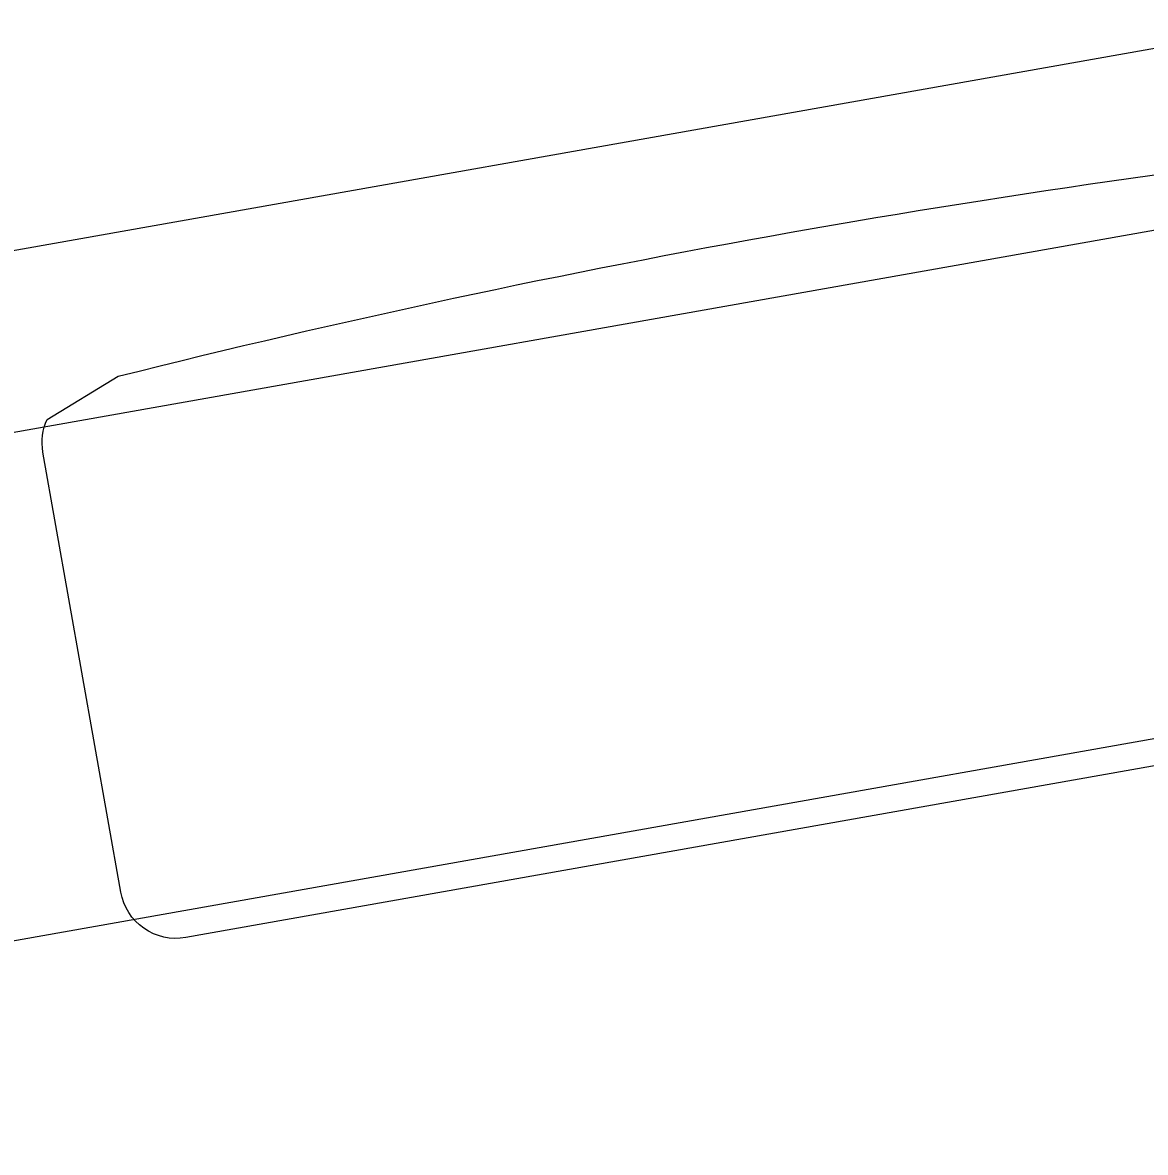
# Model space of a CAD drawing. Header units: millimetres. Extents: x -8417289 to 9420486, y 0 to 166066.
# Drawn here: x -196546.98 to -196540.86, y 105916.66 to 105922.82 of the extents above; entities that cross this region are included whole.
import ezdxf
from ezdxf import colors
from ezdxf.entities.mleader import LeaderData, LeaderLine
from ezdxf.math import Vec2, Vec3

# ---------------------------------------------------------------- set-up
doc = ezdxf.new("R2010")
doc.units = ezdxf.units.MM
doc.header["$MEASUREMENT"] = 0
doc.layers.get('0').update_dxf_attribs({"color": 250, "lineweight": 9})
for name, color, linetype, lineweight in [('_АР ТЕКСТ', 250, 'Continuous', 25), ('АР_Размеры', 175, 'Continuous', 9), ('АР_Сущ Несущая стена', 216, 'Continuous', 30)]:
    doc.layers.add(name, color=color, linetype=linetype, lineweight=lineweight)
doc.styles.add('ISOCPEUR', font='isocpeur.TTF')

# ---------------------------------------------------------------- blocks, each defined once
blk = doc.blocks.new('_DotSmall')
at = {"color": 0, "linetype": 'ByBlock', "const_width": 0.5}
blk.add_lwpolyline([(-0.0625, 0, 1), (0.0625, 0, 1)], format="xyb", close=True, dxfattribs=at)

msp = doc.modelspace()

# ---------------------------------------------------------------- linework, layer by layer
at = {"layer": 'АР_Размеры', "color": 5}
msp.add_lwpolyline([(-196581.5816, 105914.4615), (-196531.3008, 105923.3731), (-196531.471, 105924.3335), (-196581.7518, 105915.4219)], close=True, dxfattribs=at)
msp.add_lwpolyline([(-196581.5816, 105914.4615), (-196531.3008, 105923.3731), (-196531.471, 105924.3335), (-196581.7518, 105915.4219)], close=True, dxfattribs=at)
msp.add_lwpolyline([(-196581.5816, 105914.4615), (-196531.3008, 105923.3731), (-196531.471, 105924.3335), (-196581.7518, 105915.4219)], close=True, dxfattribs=at)
msp.add_lwpolyline([(-196581.5816, 105914.4615), (-196531.3008, 105923.3731), (-196531.471, 105924.3335), (-196581.7518, 105915.4219)], close=True, dxfattribs=at)
msp.add_lwpolyline([(-196581.5816, 105914.4615), (-196531.3008, 105923.3731), (-196531.471, 105924.3335), (-196581.7518, 105915.4219)], close=True, dxfattribs=at)
msp.add_lwpolyline([(-196581.5816, 105914.4615), (-196531.3008, 105923.3731), (-196531.471, 105924.3335), (-196581.7518, 105915.4219)], close=True, dxfattribs=at)
msp.add_lwpolyline([(-196581.5816, 105914.4615), (-196531.3008, 105923.3731), (-196531.471, 105924.3335), (-196581.7518, 105915.4219)], close=True, dxfattribs=at)
msp.add_lwpolyline([(-196581.5816, 105914.4615), (-196531.3008, 105923.3731), (-196531.471, 105924.3335), (-196581.7518, 105915.4219)], close=True, dxfattribs=at)
msp.add_lwpolyline([(-196581.5816, 105914.4615), (-196531.3008, 105923.3731), (-196531.471, 105924.3335), (-196581.7518, 105915.4219)], close=True, dxfattribs=at)
msp.add_lwpolyline([(-196581.5816, 105914.4615), (-196531.3008, 105923.3731), (-196531.471, 105924.3335), (-196581.7518, 105915.4219)], close=True, dxfattribs=at)
msp.add_lwpolyline([(-196581.5816, 105914.4615), (-196531.3008, 105923.3731), (-196531.471, 105924.3335), (-196581.7518, 105915.4219)], close=True, dxfattribs=at)
msp.add_lwpolyline([(-196581.5816, 105914.4615), (-196531.3008, 105923.3731), (-196531.471, 105924.3335), (-196581.7518, 105915.4219)], close=True, dxfattribs=at)
msp.add_lwpolyline([(-196581.5816, 105914.4615), (-196531.3008, 105923.3731), (-196531.471, 105924.3335), (-196581.7518, 105915.4219)], close=True, dxfattribs=at)
msp.add_lwpolyline([(-196581.5816, 105914.4615), (-196531.3008, 105923.3731), (-196531.471, 105924.3335), (-196581.7518, 105915.4219)], close=True, dxfattribs=at)
msp.add_lwpolyline([(-196581.5816, 105914.4615), (-196531.3008, 105923.3731), (-196531.471, 105924.3335), (-196581.7518, 105915.4219)], close=True, dxfattribs=at)
msp.add_lwpolyline([(-196581.5816, 105914.4615), (-196531.3008, 105923.3731), (-196531.471, 105924.3335), (-196581.7518, 105915.4219)], close=True, dxfattribs=at)
msp.add_lwpolyline([(-196581.5816, 105914.4615), (-196531.3008, 105923.3731), (-196531.471, 105924.3335), (-196581.7518, 105915.4219)], close=True, dxfattribs=at)
msp.add_lwpolyline([(-196581.5816, 105914.4615), (-196531.3008, 105923.3731), (-196531.471, 105924.3335), (-196581.7518, 105915.4219)], close=True, dxfattribs=at)
msp.add_lwpolyline([(-196581.5816, 105914.4615), (-196531.3008, 105923.3731), (-196531.471, 105924.3335), (-196581.7518, 105915.4219)], close=True, dxfattribs=at)
msp.add_lwpolyline([(-196581.5816, 105914.4615), (-196531.3008, 105923.3731), (-196531.471, 105924.3335), (-196581.7518, 105915.4219)], close=True, dxfattribs=at)
msp.add_lwpolyline([(-196581.5816, 105914.4615), (-196531.3008, 105923.3731), (-196531.471, 105924.3335), (-196581.7518, 105915.4219)], close=True, dxfattribs=at)
msp.add_lwpolyline([(-196581.5816, 105914.4615), (-196531.3008, 105923.3731), (-196531.471, 105924.3335), (-196581.7518, 105915.4219)], close=True, dxfattribs=at)
msp.add_lwpolyline([(-196581.5816, 105914.4615), (-196531.3008, 105923.3731), (-196531.471, 105924.3335), (-196581.7518, 105915.4219)], close=True, dxfattribs=at)
msp.add_lwpolyline([(-196581.5816, 105914.4615), (-196531.3008, 105923.3731), (-196531.471, 105924.3335), (-196581.7518, 105915.4219)], close=True, dxfattribs=at)
msp.add_lwpolyline([(-196581.5816, 105914.4615), (-196531.3008, 105923.3731), (-196531.471, 105924.3335), (-196581.7518, 105915.4219)], close=True, dxfattribs=at)
msp.add_lwpolyline([(-196581.5816, 105914.4615), (-196531.3008, 105923.3731), (-196531.471, 105924.3335), (-196581.7518, 105915.4219)], close=True, dxfattribs=at)
msp.add_lwpolyline([(-196581.5816, 105914.4615), (-196531.3008, 105923.3731), (-196531.471, 105924.3335), (-196581.7518, 105915.4219)], close=True, dxfattribs=at)
msp.add_lwpolyline([(-196581.5816, 105914.4615), (-196531.3008, 105923.3731), (-196531.471, 105924.3335), (-196581.7518, 105915.4219)], close=True, dxfattribs=at)
msp.add_lwpolyline([(-196581.5816, 105914.4615), (-196531.3008, 105923.3731), (-196531.471, 105924.3335), (-196581.7518, 105915.4219)], close=True, dxfattribs=at)
msp.add_lwpolyline([(-196581.5816, 105914.4615), (-196531.3008, 105923.3731), (-196531.471, 105924.3335), (-196581.7518, 105915.4219)], close=True, dxfattribs=at)
msp.add_lwpolyline([(-196581.5816, 105914.4615), (-196531.3008, 105923.3731), (-196531.471, 105924.3335), (-196581.7518, 105915.4219)], close=True, dxfattribs=at)
msp.add_lwpolyline([(-196581.5816, 105914.4615), (-196531.3008, 105923.3731), (-196531.471, 105924.3335), (-196581.7518, 105915.4219)], close=True, dxfattribs=at)
msp.add_lwpolyline([(-196581.5816, 105914.4615), (-196531.3008, 105923.3731), (-196531.471, 105924.3335), (-196581.7518, 105915.4219)], close=True, dxfattribs=at)
msp.add_lwpolyline([(-196581.5816, 105914.4615), (-196531.3008, 105923.3731), (-196531.471, 105924.3335), (-196581.7518, 105915.4219)], close=True, dxfattribs=at)
msp.add_lwpolyline([(-196581.5816, 105914.4615), (-196531.3008, 105923.3731), (-196531.471, 105924.3335), (-196581.7518, 105915.4219)], close=True, dxfattribs=at)
msp.add_lwpolyline([(-196581.5816, 105914.4615), (-196531.3008, 105923.3731), (-196531.471, 105924.3335), (-196581.7518, 105915.4219)], close=True, dxfattribs=at)
msp.add_lwpolyline([(-196581.5816, 105914.4615), (-196531.3008, 105923.3731), (-196531.471, 105924.3335), (-196581.7518, 105915.4219)], close=True, dxfattribs=at)
msp.add_lwpolyline([(-196581.5816, 105914.4615), (-196531.3008, 105923.3731), (-196531.471, 105924.3335), (-196581.7518, 105915.4219)], close=True, dxfattribs=at)
msp.add_lwpolyline([(-196581.5816, 105914.4615), (-196531.3008, 105923.3731), (-196531.471, 105924.3335), (-196581.7518, 105915.4219)], close=True, dxfattribs=at)
msp.add_lwpolyline([(-196581.5816, 105914.4615), (-196531.3008, 105923.3731), (-196531.471, 105924.3335), (-196581.7518, 105915.4219)], close=True, dxfattribs=at)
msp.add_lwpolyline([(-196581.5816, 105914.4615), (-196531.3008, 105923.3731), (-196531.471, 105924.3335), (-196581.7518, 105915.4219)], close=True, dxfattribs=at)
msp.add_lwpolyline([(-196581.5816, 105914.4615), (-196531.3008, 105923.3731), (-196531.471, 105924.3335), (-196581.7518, 105915.4219)], close=True, dxfattribs=at)
msp.add_lwpolyline([(-196581.5816, 105914.4615), (-196531.3008, 105923.3731), (-196531.471, 105924.3335), (-196581.7518, 105915.4219)], close=True, dxfattribs=at)
at = {"layer": 'АР_Размеры', "color": 5, "lineweight": 0, "ltscale": 100, "transparency": 33554687}
for points in [[(-196530.1651, 105917.4027), (-196534.2468, 105916.6793, -0.198883), (-196534.6568, 105916.7698), (-196536.0701, 105917.7576, -0.668339), (-196535.9972, 105918.0876), (-196535.7571, 105918.1301, 0.4144), (-196535.609, 105918.3421), (-196535.8217, 105919.5426, 0.710202), (-196536.6172, 105919.6713, -0.228696), (-196536.918, 105919.4542), (-196546.0915, 105917.8283, -0.414362), (-196546.4449, 105918.0753), (-196546.8704, 105920.4763, -0.151171), (-196546.8481, 105920.6549), (-196546.4595, 105920.8898, -0.035408), (-196539.0714, 105922.1993), (-196538.4635, 105921.5641, 0.527868), (-196537.9679, 105921.6519), (-196537.6154, 105922.4573, -0.527868), (-196537.1199, 105922.5451), (-196536.3919, 105921.9312, 0.527868), (-196535.8963, 105922.0191), (-196535.5438, 105922.8245, -0.527868)], [(-196530.1651, 105917.4027), (-196534.2468, 105916.6793, -0.198883), (-196534.6568, 105916.7698), (-196536.0701, 105917.7576, -0.668339), (-196535.9972, 105918.0876), (-196535.7571, 105918.1301, 0.4144), (-196535.609, 105918.3421), (-196535.8217, 105919.5426, 0.710202), (-196536.6172, 105919.6713, -0.228696), (-196536.918, 105919.4542), (-196546.0915, 105917.8283, -0.414362), (-196546.4449, 105918.0753), (-196546.8704, 105920.4763, -0.151171), (-196546.8481, 105920.6549), (-196546.4595, 105920.8898, -0.035408), (-196539.0714, 105922.1993), (-196538.4635, 105921.5641, 0.527868), (-196537.9679, 105921.6519), (-196537.6154, 105922.4573, -0.527868), (-196537.1199, 105922.5451), (-196536.3919, 105921.9312, 0.527868), (-196535.8963, 105922.0191), (-196535.5438, 105922.8245, -0.527868)], [(-196530.1651, 105917.4027), (-196534.2468, 105916.6793, -0.198883), (-196534.6568, 105916.7698), (-196536.0701, 105917.7576, -0.668339), (-196535.9972, 105918.0876), (-196535.7571, 105918.1301, 0.4144), (-196535.609, 105918.3421), (-196535.8217, 105919.5426, 0.710202), (-196536.6172, 105919.6713, -0.228696), (-196536.918, 105919.4542), (-196546.0915, 105917.8283, -0.414362), (-196546.4449, 105918.0753), (-196546.8704, 105920.4763, -0.151171), (-196546.8481, 105920.6549), (-196546.4595, 105920.8898, -0.035408), (-196539.0714, 105922.1993), (-196538.4635, 105921.5641, 0.527868), (-196537.9679, 105921.6519), (-196537.6154, 105922.4573, -0.527868), (-196537.1199, 105922.5451), (-196536.3919, 105921.9312, 0.527868), (-196535.8963, 105922.0191), (-196535.5438, 105922.8245, -0.527868)], [(-196530.1651, 105917.4027), (-196534.2468, 105916.6793, -0.198883), (-196534.6568, 105916.7698), (-196536.0701, 105917.7576, -0.668339), (-196535.9972, 105918.0876), (-196535.7571, 105918.1301, 0.4144), (-196535.609, 105918.3421), (-196535.8217, 105919.5426, 0.710202), (-196536.6172, 105919.6713, -0.228696), (-196536.918, 105919.4542), (-196546.0915, 105917.8283, -0.414362), (-196546.4449, 105918.0753), (-196546.8704, 105920.4763, -0.151171), (-196546.8481, 105920.6549), (-196546.4595, 105920.8898, -0.035408), (-196539.0714, 105922.1993), (-196538.4635, 105921.5641, 0.527868), (-196537.9679, 105921.6519), (-196537.6154, 105922.4573, -0.527868), (-196537.1199, 105922.5451), (-196536.3919, 105921.9312, 0.527868), (-196535.8963, 105922.0191), (-196535.5438, 105922.8245, -0.527868)], [(-196530.1651, 105917.4027), (-196534.2468, 105916.6793, -0.198883), (-196534.6568, 105916.7698), (-196536.0701, 105917.7576, -0.668339), (-196535.9972, 105918.0876), (-196535.7571, 105918.1301, 0.4144), (-196535.609, 105918.3421), (-196535.8217, 105919.5426, 0.710202), (-196536.6172, 105919.6713, -0.228696), (-196536.918, 105919.4542), (-196546.0915, 105917.8283, -0.414362), (-196546.4449, 105918.0753), (-196546.8704, 105920.4763, -0.151171), (-196546.8481, 105920.6549), (-196546.4595, 105920.8898, -0.035408), (-196539.0714, 105922.1993), (-196538.4635, 105921.5641, 0.527868), (-196537.9679, 105921.6519), (-196537.6154, 105922.4573, -0.527868), (-196537.1199, 105922.5451), (-196536.3919, 105921.9312, 0.527868), (-196535.8963, 105922.0191), (-196535.5438, 105922.8245, -0.527868)], [(-196530.1651, 105917.4027), (-196534.2468, 105916.6793, -0.198883), (-196534.6568, 105916.7698), (-196536.0701, 105917.7576, -0.668339), (-196535.9972, 105918.0876), (-196535.7571, 105918.1301, 0.4144), (-196535.609, 105918.3421), (-196535.8217, 105919.5426, 0.710202), (-196536.6172, 105919.6713, -0.228696), (-196536.918, 105919.4542), (-196546.0915, 105917.8283, -0.414362), (-196546.4449, 105918.0753), (-196546.8704, 105920.4763, -0.151171), (-196546.8481, 105920.6549), (-196546.4595, 105920.8898, -0.035408), (-196539.0714, 105922.1993), (-196538.4635, 105921.5641, 0.527868), (-196537.9679, 105921.6519), (-196537.6154, 105922.4573, -0.527868), (-196537.1199, 105922.5451), (-196536.3919, 105921.9312, 0.527868), (-196535.8963, 105922.0191), (-196535.5438, 105922.8245, -0.527868)], [(-196530.1651, 105917.4027), (-196534.2468, 105916.6793, -0.198883), (-196534.6568, 105916.7698), (-196536.0701, 105917.7576, -0.668339), (-196535.9972, 105918.0876), (-196535.7571, 105918.1301, 0.4144), (-196535.609, 105918.3421), (-196535.8217, 105919.5426, 0.710202), (-196536.6172, 105919.6713, -0.228696), (-196536.918, 105919.4542), (-196546.0915, 105917.8283, -0.414362), (-196546.4449, 105918.0753), (-196546.8704, 105920.4763, -0.151171), (-196546.8481, 105920.6549), (-196546.4595, 105920.8898, -0.035408), (-196539.0714, 105922.1993), (-196538.4635, 105921.5641, 0.527868), (-196537.9679, 105921.6519), (-196537.6154, 105922.4573, -0.527868), (-196537.1199, 105922.5451), (-196536.3919, 105921.9312, 0.527868), (-196535.8963, 105922.0191), (-196535.5438, 105922.8245, -0.527868)], [(-196530.1651, 105917.4027), (-196534.2468, 105916.6793, -0.198883), (-196534.6568, 105916.7698), (-196536.0701, 105917.7576, -0.668339), (-196535.9972, 105918.0876), (-196535.7571, 105918.1301, 0.4144), (-196535.609, 105918.3421), (-196535.8217, 105919.5426, 0.710202), (-196536.6172, 105919.6713, -0.228696), (-196536.918, 105919.4542), (-196546.0915, 105917.8283, -0.414362), (-196546.4449, 105918.0753), (-196546.8704, 105920.4763, -0.151171), (-196546.8481, 105920.6549), (-196546.4595, 105920.8898, -0.035408), (-196539.0714, 105922.1993), (-196538.4635, 105921.5641, 0.527868), (-196537.9679, 105921.6519), (-196537.6154, 105922.4573, -0.527868), (-196537.1199, 105922.5451), (-196536.3919, 105921.9312, 0.527868), (-196535.8963, 105922.0191), (-196535.5438, 105922.8245, -0.527868)], [(-196530.1651, 105917.4027), (-196534.2468, 105916.6793, -0.198883), (-196534.6568, 105916.7698), (-196536.0701, 105917.7576, -0.668339), (-196535.9972, 105918.0876), (-196535.7571, 105918.1301, 0.4144), (-196535.609, 105918.3421), (-196535.8217, 105919.5426, 0.710202), (-196536.6172, 105919.6713, -0.228696), (-196536.918, 105919.4542), (-196546.0915, 105917.8283, -0.414362), (-196546.4449, 105918.0753), (-196546.8704, 105920.4763, -0.151171), (-196546.8481, 105920.6549), (-196546.4595, 105920.8898, -0.035408), (-196539.0714, 105922.1993), (-196538.4635, 105921.5641, 0.527868), (-196537.9679, 105921.6519), (-196537.6154, 105922.4573, -0.527868), (-196537.1199, 105922.5451), (-196536.3919, 105921.9312, 0.527868), (-196535.8963, 105922.0191), (-196535.5438, 105922.8245, -0.527868)], [(-196530.1651, 105917.4027), (-196534.2468, 105916.6793, -0.198883), (-196534.6568, 105916.7698), (-196536.0701, 105917.7576, -0.668339), (-196535.9972, 105918.0876), (-196535.7571, 105918.1301, 0.4144), (-196535.609, 105918.3421), (-196535.8217, 105919.5426, 0.710202), (-196536.6172, 105919.6713, -0.228696), (-196536.918, 105919.4542), (-196546.0915, 105917.8283, -0.414362), (-196546.4449, 105918.0753), (-196546.8704, 105920.4763, -0.151171), (-196546.8481, 105920.6549), (-196546.4595, 105920.8898, -0.035408), (-196539.0714, 105922.1993), (-196538.4635, 105921.5641, 0.527868), (-196537.9679, 105921.6519), (-196537.6154, 105922.4573, -0.527868), (-196537.1199, 105922.5451), (-196536.3919, 105921.9312, 0.527868), (-196535.8963, 105922.0191), (-196535.5438, 105922.8245, -0.527868)], [(-196530.1651, 105917.4027), (-196534.2468, 105916.6793, -0.198883), (-196534.6568, 105916.7698), (-196536.0701, 105917.7576, -0.668339), (-196535.9972, 105918.0876), (-196535.7571, 105918.1301, 0.4144), (-196535.609, 105918.3421), (-196535.8217, 105919.5426, 0.710202), (-196536.6172, 105919.6713, -0.228696), (-196536.918, 105919.4542), (-196546.0915, 105917.8283, -0.414362), (-196546.4449, 105918.0753), (-196546.8704, 105920.4763, -0.151171), (-196546.8481, 105920.6549), (-196546.4595, 105920.8898, -0.035408), (-196539.0714, 105922.1993), (-196538.4635, 105921.5641, 0.527868), (-196537.9679, 105921.6519), (-196537.6154, 105922.4573, -0.527868), (-196537.1199, 105922.5451), (-196536.3919, 105921.9312, 0.527868), (-196535.8963, 105922.0191), (-196535.5438, 105922.8245, -0.527868)], [(-196530.1651, 105917.4027), (-196534.2468, 105916.6793, -0.198883), (-196534.6568, 105916.7698), (-196536.0701, 105917.7576, -0.668339), (-196535.9972, 105918.0876), (-196535.7571, 105918.1301, 0.4144), (-196535.609, 105918.3421), (-196535.8217, 105919.5426, 0.710202), (-196536.6172, 105919.6713, -0.228696), (-196536.918, 105919.4542), (-196546.0915, 105917.8283, -0.414362), (-196546.4449, 105918.0753), (-196546.8704, 105920.4763, -0.151171), (-196546.8481, 105920.6549), (-196546.4595, 105920.8898, -0.035408), (-196539.0714, 105922.1993), (-196538.4635, 105921.5641, 0.527868), (-196537.9679, 105921.6519), (-196537.6154, 105922.4573, -0.527868), (-196537.1199, 105922.5451), (-196536.3919, 105921.9312, 0.527868), (-196535.8963, 105922.0191), (-196535.5438, 105922.8245, -0.527868)], [(-196530.1651, 105917.4027), (-196534.2468, 105916.6793, -0.198883), (-196534.6568, 105916.7698), (-196536.0701, 105917.7576, -0.668339), (-196535.9972, 105918.0876), (-196535.7571, 105918.1301, 0.4144), (-196535.609, 105918.3421), (-196535.8217, 105919.5426, 0.710202), (-196536.6172, 105919.6713, -0.228696), (-196536.918, 105919.4542), (-196546.0915, 105917.8283, -0.414362), (-196546.4449, 105918.0753), (-196546.8704, 105920.4763, -0.151171), (-196546.8481, 105920.6549), (-196546.4595, 105920.8898, -0.035408), (-196539.0714, 105922.1993), (-196538.4635, 105921.5641, 0.527868), (-196537.9679, 105921.6519), (-196537.6154, 105922.4573, -0.527868), (-196537.1199, 105922.5451), (-196536.3919, 105921.9312, 0.527868), (-196535.8963, 105922.0191), (-196535.5438, 105922.8245, -0.527868)], [(-196530.1651, 105917.4027), (-196534.2468, 105916.6793, -0.198883), (-196534.6568, 105916.7698), (-196536.0701, 105917.7576, -0.668339), (-196535.9972, 105918.0876), (-196535.7571, 105918.1301, 0.4144), (-196535.609, 105918.3421), (-196535.8217, 105919.5426, 0.710202), (-196536.6172, 105919.6713, -0.228696), (-196536.918, 105919.4542), (-196546.0915, 105917.8283, -0.414362), (-196546.4449, 105918.0753), (-196546.8704, 105920.4763, -0.151171), (-196546.8481, 105920.6549), (-196546.4595, 105920.8898, -0.035408), (-196539.0714, 105922.1993), (-196538.4635, 105921.5641, 0.527868), (-196537.9679, 105921.6519), (-196537.6154, 105922.4573, -0.527868), (-196537.1199, 105922.5451), (-196536.3919, 105921.9312, 0.527868), (-196535.8963, 105922.0191), (-196535.5438, 105922.8245, -0.527868)], [(-196530.1651, 105917.4027), (-196534.2468, 105916.6793, -0.198883), (-196534.6568, 105916.7698), (-196536.0701, 105917.7576, -0.668339), (-196535.9972, 105918.0876), (-196535.7571, 105918.1301, 0.4144), (-196535.609, 105918.3421), (-196535.8217, 105919.5426, 0.710202), (-196536.6172, 105919.6713, -0.228696), (-196536.918, 105919.4542), (-196546.0915, 105917.8283, -0.414362), (-196546.4449, 105918.0753), (-196546.8704, 105920.4763, -0.151171), (-196546.8481, 105920.6549), (-196546.4595, 105920.8898, -0.035408), (-196539.0714, 105922.1993), (-196538.4635, 105921.5641, 0.527868), (-196537.9679, 105921.6519), (-196537.6154, 105922.4573, -0.527868), (-196537.1199, 105922.5451), (-196536.3919, 105921.9312, 0.527868), (-196535.8963, 105922.0191), (-196535.5438, 105922.8245, -0.527868)], [(-196530.1651, 105917.4027), (-196534.2468, 105916.6793, -0.198883), (-196534.6568, 105916.7698), (-196536.0701, 105917.7576, -0.668339), (-196535.9972, 105918.0876), (-196535.7571, 105918.1301, 0.4144), (-196535.609, 105918.3421), (-196535.8217, 105919.5426, 0.710202), (-196536.6172, 105919.6713, -0.228696), (-196536.918, 105919.4542), (-196546.0915, 105917.8283, -0.414362), (-196546.4449, 105918.0753), (-196546.8704, 105920.4763, -0.151171), (-196546.8481, 105920.6549), (-196546.4595, 105920.8898, -0.035408), (-196539.0714, 105922.1993), (-196538.4635, 105921.5641, 0.527868), (-196537.9679, 105921.6519), (-196537.6154, 105922.4573, -0.527868), (-196537.1199, 105922.5451), (-196536.3919, 105921.9312, 0.527868), (-196535.8963, 105922.0191), (-196535.5438, 105922.8245, -0.527868)], [(-196530.1651, 105917.4027), (-196534.2468, 105916.6793, -0.198883), (-196534.6568, 105916.7698), (-196536.0701, 105917.7576, -0.668339), (-196535.9972, 105918.0876), (-196535.7571, 105918.1301, 0.4144), (-196535.609, 105918.3421), (-196535.8217, 105919.5426, 0.710202), (-196536.6172, 105919.6713, -0.228696), (-196536.918, 105919.4542), (-196546.0915, 105917.8283, -0.414362), (-196546.4449, 105918.0753), (-196546.8704, 105920.4763, -0.151171), (-196546.8481, 105920.6549), (-196546.4595, 105920.8898, -0.035408), (-196539.0714, 105922.1993), (-196538.4635, 105921.5641, 0.527868), (-196537.9679, 105921.6519), (-196537.6154, 105922.4573, -0.527868), (-196537.1199, 105922.5451), (-196536.3919, 105921.9312, 0.527868), (-196535.8963, 105922.0191), (-196535.5438, 105922.8245, -0.527868)], [(-196530.1651, 105917.4027), (-196534.2468, 105916.6793, -0.198883), (-196534.6568, 105916.7698), (-196536.0701, 105917.7576, -0.668339), (-196535.9972, 105918.0876), (-196535.7571, 105918.1301, 0.4144), (-196535.609, 105918.3421), (-196535.8217, 105919.5426, 0.710202), (-196536.6172, 105919.6713, -0.228696), (-196536.918, 105919.4542), (-196546.0915, 105917.8283, -0.414362), (-196546.4449, 105918.0753), (-196546.8704, 105920.4763, -0.151171), (-196546.8481, 105920.6549), (-196546.4595, 105920.8898, -0.035408), (-196539.0714, 105922.1993), (-196538.4635, 105921.5641, 0.527868), (-196537.9679, 105921.6519), (-196537.6154, 105922.4573, -0.527868), (-196537.1199, 105922.5451), (-196536.3919, 105921.9312, 0.527868), (-196535.8963, 105922.0191), (-196535.5438, 105922.8245, -0.527868)], [(-196530.1651, 105917.4027), (-196534.2468, 105916.6793, -0.198883), (-196534.6568, 105916.7698), (-196536.0701, 105917.7576, -0.668339), (-196535.9972, 105918.0876), (-196535.7571, 105918.1301, 0.4144), (-196535.609, 105918.3421), (-196535.8217, 105919.5426, 0.710202), (-196536.6172, 105919.6713, -0.228696), (-196536.918, 105919.4542), (-196546.0915, 105917.8283, -0.414362), (-196546.4449, 105918.0753), (-196546.8704, 105920.4763, -0.151171), (-196546.8481, 105920.6549), (-196546.4595, 105920.8898, -0.035408), (-196539.0714, 105922.1993), (-196538.4635, 105921.5641, 0.527868), (-196537.9679, 105921.6519), (-196537.6154, 105922.4573, -0.527868), (-196537.1199, 105922.5451), (-196536.3919, 105921.9312, 0.527868), (-196535.8963, 105922.0191), (-196535.5438, 105922.8245, -0.527868)], [(-196530.1651, 105917.4027), (-196534.2468, 105916.6793, -0.198883), (-196534.6568, 105916.7698), (-196536.0701, 105917.7576, -0.668339), (-196535.9972, 105918.0876), (-196535.7571, 105918.1301, 0.4144), (-196535.609, 105918.3421), (-196535.8217, 105919.5426, 0.710202), (-196536.6172, 105919.6713, -0.228696), (-196536.918, 105919.4542), (-196546.0915, 105917.8283, -0.414362), (-196546.4449, 105918.0753), (-196546.8704, 105920.4763, -0.151171), (-196546.8481, 105920.6549), (-196546.4595, 105920.8898, -0.035408), (-196539.0714, 105922.1993), (-196538.4635, 105921.5641, 0.527868), (-196537.9679, 105921.6519), (-196537.6154, 105922.4573, -0.527868), (-196537.1199, 105922.5451), (-196536.3919, 105921.9312, 0.527868), (-196535.8963, 105922.0191), (-196535.5438, 105922.8245, -0.527868)], [(-196530.1651, 105917.4027), (-196534.2468, 105916.6793, -0.198883), (-196534.6568, 105916.7698), (-196536.0701, 105917.7576, -0.668339), (-196535.9972, 105918.0876), (-196535.7571, 105918.1301, 0.4144), (-196535.609, 105918.3421), (-196535.8217, 105919.5426, 0.710202), (-196536.6172, 105919.6713, -0.228696), (-196536.918, 105919.4542), (-196546.0915, 105917.8283, -0.414362), (-196546.4449, 105918.0753), (-196546.8704, 105920.4763, -0.151171), (-196546.8481, 105920.6549), (-196546.4595, 105920.8898, -0.035408), (-196539.0714, 105922.1993), (-196538.4635, 105921.5641, 0.527868), (-196537.9679, 105921.6519), (-196537.6154, 105922.4573, -0.527868), (-196537.1199, 105922.5451), (-196536.3919, 105921.9312, 0.527868), (-196535.8963, 105922.0191), (-196535.5438, 105922.8245, -0.527868)], [(-196530.1651, 105917.4027), (-196534.2468, 105916.6793, -0.198883), (-196534.6568, 105916.7698), (-196536.0701, 105917.7576, -0.668339), (-196535.9972, 105918.0876), (-196535.7571, 105918.1301, 0.4144), (-196535.609, 105918.3421), (-196535.8217, 105919.5426, 0.710202), (-196536.6172, 105919.6713, -0.228696), (-196536.918, 105919.4542), (-196546.0915, 105917.8283, -0.414362), (-196546.4449, 105918.0753), (-196546.8704, 105920.4763, -0.151171), (-196546.8481, 105920.6549), (-196546.4595, 105920.8898, -0.035408), (-196539.0714, 105922.1993), (-196538.4635, 105921.5641, 0.527868), (-196537.9679, 105921.6519), (-196537.6154, 105922.4573, -0.527868), (-196537.1199, 105922.5451), (-196536.3919, 105921.9312, 0.527868), (-196535.8963, 105922.0191), (-196535.5438, 105922.8245, -0.527868)], [(-196530.1651, 105917.4027), (-196534.2468, 105916.6793, -0.198883), (-196534.6568, 105916.7698), (-196536.0701, 105917.7576, -0.668339), (-196535.9972, 105918.0876), (-196535.7571, 105918.1301, 0.4144), (-196535.609, 105918.3421), (-196535.8217, 105919.5426, 0.710202), (-196536.6172, 105919.6713, -0.228696), (-196536.918, 105919.4542), (-196546.0915, 105917.8283, -0.414362), (-196546.4449, 105918.0753), (-196546.8704, 105920.4763, -0.151171), (-196546.8481, 105920.6549), (-196546.4595, 105920.8898, -0.035408), (-196539.0714, 105922.1993), (-196538.4635, 105921.5641, 0.527868), (-196537.9679, 105921.6519), (-196537.6154, 105922.4573, -0.527868), (-196537.1199, 105922.5451), (-196536.3919, 105921.9312, 0.527868), (-196535.8963, 105922.0191), (-196535.5438, 105922.8245, -0.527868)], [(-196530.1651, 105917.4027), (-196534.2468, 105916.6793, -0.198883), (-196534.6568, 105916.7698), (-196536.0701, 105917.7576, -0.668339), (-196535.9972, 105918.0876), (-196535.7571, 105918.1301, 0.4144), (-196535.609, 105918.3421), (-196535.8217, 105919.5426, 0.710202), (-196536.6172, 105919.6713, -0.228696), (-196536.918, 105919.4542), (-196546.0915, 105917.8283, -0.414362), (-196546.4449, 105918.0753), (-196546.8704, 105920.4763, -0.151171), (-196546.8481, 105920.6549), (-196546.4595, 105920.8898, -0.035408), (-196539.0714, 105922.1993), (-196538.4635, 105921.5641, 0.527868), (-196537.9679, 105921.6519), (-196537.6154, 105922.4573, -0.527868), (-196537.1199, 105922.5451), (-196536.3919, 105921.9312, 0.527868), (-196535.8963, 105922.0191), (-196535.5438, 105922.8245, -0.527868)], [(-196530.1651, 105917.4027), (-196534.2468, 105916.6793, -0.198883), (-196534.6568, 105916.7698), (-196536.0701, 105917.7576, -0.668339), (-196535.9972, 105918.0876), (-196535.7571, 105918.1301, 0.4144), (-196535.609, 105918.3421), (-196535.8217, 105919.5426, 0.710202), (-196536.6172, 105919.6713, -0.228696), (-196536.918, 105919.4542), (-196546.0915, 105917.8283, -0.414362), (-196546.4449, 105918.0753), (-196546.8704, 105920.4763, -0.151171), (-196546.8481, 105920.6549), (-196546.4595, 105920.8898, -0.035408), (-196539.0714, 105922.1993), (-196538.4635, 105921.5641, 0.527868), (-196537.9679, 105921.6519), (-196537.6154, 105922.4573, -0.527868), (-196537.1199, 105922.5451), (-196536.3919, 105921.9312, 0.527868), (-196535.8963, 105922.0191), (-196535.5438, 105922.8245, -0.527868)], [(-196530.1651, 105917.4027), (-196534.2468, 105916.6793, -0.198883), (-196534.6568, 105916.7698), (-196536.0701, 105917.7576, -0.668339), (-196535.9972, 105918.0876), (-196535.7571, 105918.1301, 0.4144), (-196535.609, 105918.3421), (-196535.8217, 105919.5426, 0.710202), (-196536.6172, 105919.6713, -0.228696), (-196536.918, 105919.4542), (-196546.0915, 105917.8283, -0.414362), (-196546.4449, 105918.0753), (-196546.8704, 105920.4763, -0.151171), (-196546.8481, 105920.6549), (-196546.4595, 105920.8898, -0.035408), (-196539.0714, 105922.1993), (-196538.4635, 105921.5641, 0.527868), (-196537.9679, 105921.6519), (-196537.6154, 105922.4573, -0.527868), (-196537.1199, 105922.5451), (-196536.3919, 105921.9312, 0.527868), (-196535.8963, 105922.0191), (-196535.5438, 105922.8245, -0.527868)], [(-196530.1651, 105917.4027), (-196534.2468, 105916.6793, -0.198883), (-196534.6568, 105916.7698), (-196536.0701, 105917.7576, -0.668339), (-196535.9972, 105918.0876), (-196535.7571, 105918.1301, 0.4144), (-196535.609, 105918.3421), (-196535.8217, 105919.5426, 0.710202), (-196536.6172, 105919.6713, -0.228696), (-196536.918, 105919.4542), (-196546.0915, 105917.8283, -0.414362), (-196546.4449, 105918.0753), (-196546.8704, 105920.4763, -0.151171), (-196546.8481, 105920.6549), (-196546.4595, 105920.8898, -0.035408), (-196539.0714, 105922.1993), (-196538.4635, 105921.5641, 0.527868), (-196537.9679, 105921.6519), (-196537.6154, 105922.4573, -0.527868), (-196537.1199, 105922.5451), (-196536.3919, 105921.9312, 0.527868), (-196535.8963, 105922.0191), (-196535.5438, 105922.8245, -0.527868)], [(-196530.1651, 105917.4027), (-196534.2468, 105916.6793, -0.198883), (-196534.6568, 105916.7698), (-196536.0701, 105917.7576, -0.668339), (-196535.9972, 105918.0876), (-196535.7571, 105918.1301, 0.4144), (-196535.609, 105918.3421), (-196535.8217, 105919.5426, 0.710202), (-196536.6172, 105919.6713, -0.228696), (-196536.918, 105919.4542), (-196546.0915, 105917.8283, -0.414362), (-196546.4449, 105918.0753), (-196546.8704, 105920.4763, -0.151171), (-196546.8481, 105920.6549), (-196546.4595, 105920.8898, -0.035408), (-196539.0714, 105922.1993), (-196538.4635, 105921.5641, 0.527868), (-196537.9679, 105921.6519), (-196537.6154, 105922.4573, -0.527868), (-196537.1199, 105922.5451), (-196536.3919, 105921.9312, 0.527868), (-196535.8963, 105922.0191), (-196535.5438, 105922.8245, -0.527868)], [(-196530.1651, 105917.4027), (-196534.2468, 105916.6793, -0.198883), (-196534.6568, 105916.7698), (-196536.0701, 105917.7576, -0.668339), (-196535.9972, 105918.0876), (-196535.7571, 105918.1301, 0.4144), (-196535.609, 105918.3421), (-196535.8217, 105919.5426, 0.710202), (-196536.6172, 105919.6713, -0.228696), (-196536.918, 105919.4542), (-196546.0915, 105917.8283, -0.414362), (-196546.4449, 105918.0753), (-196546.8704, 105920.4763, -0.151171), (-196546.8481, 105920.6549), (-196546.4595, 105920.8898, -0.035408), (-196539.0714, 105922.1993), (-196538.4635, 105921.5641, 0.527868), (-196537.9679, 105921.6519), (-196537.6154, 105922.4573, -0.527868), (-196537.1199, 105922.5451), (-196536.3919, 105921.9312, 0.527868), (-196535.8963, 105922.0191), (-196535.5438, 105922.8245, -0.527868)], [(-196530.1651, 105917.4027), (-196534.2468, 105916.6793, -0.198883), (-196534.6568, 105916.7698), (-196536.0701, 105917.7576, -0.668339), (-196535.9972, 105918.0876), (-196535.7571, 105918.1301, 0.4144), (-196535.609, 105918.3421), (-196535.8217, 105919.5426, 0.710202), (-196536.6172, 105919.6713, -0.228696), (-196536.918, 105919.4542), (-196546.0915, 105917.8283, -0.414362), (-196546.4449, 105918.0753), (-196546.8704, 105920.4763, -0.151171), (-196546.8481, 105920.6549), (-196546.4595, 105920.8898, -0.035408), (-196539.0714, 105922.1993), (-196538.4635, 105921.5641, 0.527868), (-196537.9679, 105921.6519), (-196537.6154, 105922.4573, -0.527868), (-196537.1199, 105922.5451), (-196536.3919, 105921.9312, 0.527868), (-196535.8963, 105922.0191), (-196535.5438, 105922.8245, -0.527868)], [(-196530.1651, 105917.4027), (-196534.2468, 105916.6793, -0.198883), (-196534.6568, 105916.7698), (-196536.0701, 105917.7576, -0.668339), (-196535.9972, 105918.0876), (-196535.7571, 105918.1301, 0.4144), (-196535.609, 105918.3421), (-196535.8217, 105919.5426, 0.710202), (-196536.6172, 105919.6713, -0.228696), (-196536.918, 105919.4542), (-196546.0915, 105917.8283, -0.414362), (-196546.4449, 105918.0753), (-196546.8704, 105920.4763, -0.151171), (-196546.8481, 105920.6549), (-196546.4595, 105920.8898, -0.035408), (-196539.0714, 105922.1993), (-196538.4635, 105921.5641, 0.527868), (-196537.9679, 105921.6519), (-196537.6154, 105922.4573, -0.527868), (-196537.1199, 105922.5451), (-196536.3919, 105921.9312, 0.527868), (-196535.8963, 105922.0191), (-196535.5438, 105922.8245, -0.527868)], [(-196530.1651, 105917.4027), (-196534.2468, 105916.6793, -0.198883), (-196534.6568, 105916.7698), (-196536.0701, 105917.7576, -0.668339), (-196535.9972, 105918.0876), (-196535.7571, 105918.1301, 0.4144), (-196535.609, 105918.3421), (-196535.8217, 105919.5426, 0.710202), (-196536.6172, 105919.6713, -0.228696), (-196536.918, 105919.4542), (-196546.0915, 105917.8283, -0.414362), (-196546.4449, 105918.0753), (-196546.8704, 105920.4763, -0.151171), (-196546.8481, 105920.6549), (-196546.4595, 105920.8898, -0.035408), (-196539.0714, 105922.1993), (-196538.4635, 105921.5641, 0.527868), (-196537.9679, 105921.6519), (-196537.6154, 105922.4573, -0.527868), (-196537.1199, 105922.5451), (-196536.3919, 105921.9312, 0.527868), (-196535.8963, 105922.0191), (-196535.5438, 105922.8245, -0.527868)], [(-196530.1651, 105917.4027), (-196534.2468, 105916.6793, -0.198883), (-196534.6568, 105916.7698), (-196536.0701, 105917.7576, -0.668339), (-196535.9972, 105918.0876), (-196535.7571, 105918.1301, 0.4144), (-196535.609, 105918.3421), (-196535.8217, 105919.5426, 0.710202), (-196536.6172, 105919.6713, -0.228696), (-196536.918, 105919.4542), (-196546.0915, 105917.8283, -0.414362), (-196546.4449, 105918.0753), (-196546.8704, 105920.4763, -0.151171), (-196546.8481, 105920.6549), (-196546.4595, 105920.8898, -0.035408), (-196539.0714, 105922.1993), (-196538.4635, 105921.5641, 0.527868), (-196537.9679, 105921.6519), (-196537.6154, 105922.4573, -0.527868), (-196537.1199, 105922.5451), (-196536.3919, 105921.9312, 0.527868), (-196535.8963, 105922.0191), (-196535.5438, 105922.8245, -0.527868)], [(-196530.1651, 105917.4027), (-196534.2468, 105916.6793, -0.198883), (-196534.6568, 105916.7698), (-196536.0701, 105917.7576, -0.668339), (-196535.9972, 105918.0876), (-196535.7571, 105918.1301, 0.4144), (-196535.609, 105918.3421), (-196535.8217, 105919.5426, 0.710202), (-196536.6172, 105919.6713, -0.228696), (-196536.918, 105919.4542), (-196546.0915, 105917.8283, -0.414362), (-196546.4449, 105918.0753), (-196546.8704, 105920.4763, -0.151171), (-196546.8481, 105920.6549), (-196546.4595, 105920.8898, -0.035408), (-196539.0714, 105922.1993), (-196538.4635, 105921.5641, 0.527868), (-196537.9679, 105921.6519), (-196537.6154, 105922.4573, -0.527868), (-196537.1199, 105922.5451), (-196536.3919, 105921.9312, 0.527868), (-196535.8963, 105922.0191), (-196535.5438, 105922.8245, -0.527868)], [(-196530.1651, 105917.4027), (-196534.2468, 105916.6793, -0.198883), (-196534.6568, 105916.7698), (-196536.0701, 105917.7576, -0.668339), (-196535.9972, 105918.0876), (-196535.7571, 105918.1301, 0.4144), (-196535.609, 105918.3421), (-196535.8217, 105919.5426, 0.710202), (-196536.6172, 105919.6713, -0.228696), (-196536.918, 105919.4542), (-196546.0915, 105917.8283, -0.414362), (-196546.4449, 105918.0753), (-196546.8704, 105920.4763, -0.151171), (-196546.8481, 105920.6549), (-196546.4595, 105920.8898, -0.035408), (-196539.0714, 105922.1993), (-196538.4635, 105921.5641, 0.527868), (-196537.9679, 105921.6519), (-196537.6154, 105922.4573, -0.527868), (-196537.1199, 105922.5451), (-196536.3919, 105921.9312, 0.527868), (-196535.8963, 105922.0191), (-196535.5438, 105922.8245, -0.527868)], [(-196530.1651, 105917.4027), (-196534.2468, 105916.6793, -0.198883), (-196534.6568, 105916.7698), (-196536.0701, 105917.7576, -0.668339), (-196535.9972, 105918.0876), (-196535.7571, 105918.1301, 0.4144), (-196535.609, 105918.3421), (-196535.8217, 105919.5426, 0.710202), (-196536.6172, 105919.6713, -0.228696), (-196536.918, 105919.4542), (-196546.0915, 105917.8283, -0.414362), (-196546.4449, 105918.0753), (-196546.8704, 105920.4763, -0.151171), (-196546.8481, 105920.6549), (-196546.4595, 105920.8898, -0.035408), (-196539.0714, 105922.1993), (-196538.4635, 105921.5641, 0.527868), (-196537.9679, 105921.6519), (-196537.6154, 105922.4573, -0.527868), (-196537.1199, 105922.5451), (-196536.3919, 105921.9312, 0.527868), (-196535.8963, 105922.0191), (-196535.5438, 105922.8245, -0.527868)], [(-196530.1651, 105917.4027), (-196534.2468, 105916.6793, -0.198883), (-196534.6568, 105916.7698), (-196536.0701, 105917.7576, -0.668339), (-196535.9972, 105918.0876), (-196535.7571, 105918.1301, 0.4144), (-196535.609, 105918.3421), (-196535.8217, 105919.5426, 0.710202), (-196536.6172, 105919.6713, -0.228696), (-196536.918, 105919.4542), (-196546.0915, 105917.8283, -0.414362), (-196546.4449, 105918.0753), (-196546.8704, 105920.4763, -0.151171), (-196546.8481, 105920.6549), (-196546.4595, 105920.8898, -0.035408), (-196539.0714, 105922.1993), (-196538.4635, 105921.5641, 0.527868), (-196537.9679, 105921.6519), (-196537.6154, 105922.4573, -0.527868), (-196537.1199, 105922.5451), (-196536.3919, 105921.9312, 0.527868), (-196535.8963, 105922.0191), (-196535.5438, 105922.8245, -0.527868)], [(-196530.1651, 105917.4027), (-196534.2468, 105916.6793, -0.198883), (-196534.6568, 105916.7698), (-196536.0701, 105917.7576, -0.668339), (-196535.9972, 105918.0876), (-196535.7571, 105918.1301, 0.4144), (-196535.609, 105918.3421), (-196535.8217, 105919.5426, 0.710202), (-196536.6172, 105919.6713, -0.228696), (-196536.918, 105919.4542), (-196546.0915, 105917.8283, -0.414362), (-196546.4449, 105918.0753), (-196546.8704, 105920.4763, -0.151171), (-196546.8481, 105920.6549), (-196546.4595, 105920.8898, -0.035408), (-196539.0714, 105922.1993), (-196538.4635, 105921.5641, 0.527868), (-196537.9679, 105921.6519), (-196537.6154, 105922.4573, -0.527868), (-196537.1199, 105922.5451), (-196536.3919, 105921.9312, 0.527868), (-196535.8963, 105922.0191), (-196535.5438, 105922.8245, -0.527868)], [(-196530.1651, 105917.4027), (-196534.2468, 105916.6793, -0.198883), (-196534.6568, 105916.7698), (-196536.0701, 105917.7576, -0.668339), (-196535.9972, 105918.0876), (-196535.7571, 105918.1301, 0.4144), (-196535.609, 105918.3421), (-196535.8217, 105919.5426, 0.710202), (-196536.6172, 105919.6713, -0.228696), (-196536.918, 105919.4542), (-196546.0915, 105917.8283, -0.414362), (-196546.4449, 105918.0753), (-196546.8704, 105920.4763, -0.151171), (-196546.8481, 105920.6549), (-196546.4595, 105920.8898, -0.035408), (-196539.0714, 105922.1993), (-196538.4635, 105921.5641, 0.527868), (-196537.9679, 105921.6519), (-196537.6154, 105922.4573, -0.527868), (-196537.1199, 105922.5451), (-196536.3919, 105921.9312, 0.527868), (-196535.8963, 105922.0191), (-196535.5438, 105922.8245, -0.527868)], [(-196530.1651, 105917.4027), (-196534.2468, 105916.6793, -0.198883), (-196534.6568, 105916.7698), (-196536.0701, 105917.7576, -0.668339), (-196535.9972, 105918.0876), (-196535.7571, 105918.1301, 0.4144), (-196535.609, 105918.3421), (-196535.8217, 105919.5426, 0.710202), (-196536.6172, 105919.6713, -0.228696), (-196536.918, 105919.4542), (-196546.0915, 105917.8283, -0.414362), (-196546.4449, 105918.0753), (-196546.8704, 105920.4763, -0.151171), (-196546.8481, 105920.6549), (-196546.4595, 105920.8898, -0.035408), (-196539.0714, 105922.1993), (-196538.4635, 105921.5641, 0.527868), (-196537.9679, 105921.6519), (-196537.6154, 105922.4573, -0.527868), (-196537.1199, 105922.5451), (-196536.3919, 105921.9312, 0.527868), (-196535.8963, 105922.0191), (-196535.5438, 105922.8245, -0.527868)], [(-196530.1651, 105917.4027), (-196534.2468, 105916.6793, -0.198883), (-196534.6568, 105916.7698), (-196536.0701, 105917.7576, -0.668339), (-196535.9972, 105918.0876), (-196535.7571, 105918.1301, 0.4144), (-196535.609, 105918.3421), (-196535.8217, 105919.5426, 0.710202), (-196536.6172, 105919.6713, -0.228696), (-196536.918, 105919.4542), (-196546.0915, 105917.8283, -0.414362), (-196546.4449, 105918.0753), (-196546.8704, 105920.4763, -0.151171), (-196546.8481, 105920.6549), (-196546.4595, 105920.8898, -0.035408), (-196539.0714, 105922.1993), (-196538.4635, 105921.5641, 0.527868), (-196537.9679, 105921.6519), (-196537.6154, 105922.4573, -0.527868), (-196537.1199, 105922.5451), (-196536.3919, 105921.9312, 0.527868), (-196535.8963, 105922.0191), (-196535.5438, 105922.8245, -0.527868)], [(-196530.1651, 105917.4027), (-196534.2468, 105916.6793, -0.198883), (-196534.6568, 105916.7698), (-196536.0701, 105917.7576, -0.668339), (-196535.9972, 105918.0876), (-196535.7571, 105918.1301, 0.4144), (-196535.609, 105918.3421), (-196535.8217, 105919.5426, 0.710202), (-196536.6172, 105919.6713, -0.228696), (-196536.918, 105919.4542), (-196546.0915, 105917.8283, -0.414362), (-196546.4449, 105918.0753), (-196546.8704, 105920.4763, -0.151171), (-196546.8481, 105920.6549), (-196546.4595, 105920.8898, -0.035408), (-196539.0714, 105922.1993), (-196538.4635, 105921.5641, 0.527868), (-196537.9679, 105921.6519), (-196537.6154, 105922.4573, -0.527868), (-196537.1199, 105922.5451), (-196536.3919, 105921.9312, 0.527868), (-196535.8963, 105922.0191), (-196535.5438, 105922.8245, -0.527868)], [(-196530.1651, 105917.4027), (-196534.2468, 105916.6793, -0.198883), (-196534.6568, 105916.7698), (-196536.0701, 105917.7576, -0.668339), (-196535.9972, 105918.0876), (-196535.7571, 105918.1301, 0.4144), (-196535.609, 105918.3421), (-196535.8217, 105919.5426, 0.710202), (-196536.6172, 105919.6713, -0.228696), (-196536.918, 105919.4542), (-196546.0915, 105917.8283, -0.414362), (-196546.4449, 105918.0753), (-196546.8704, 105920.4763, -0.151171), (-196546.8481, 105920.6549), (-196546.4595, 105920.8898, -0.035408), (-196539.0714, 105922.1993), (-196538.4635, 105921.5641, 0.527868), (-196537.9679, 105921.6519), (-196537.6154, 105922.4573, -0.527868), (-196537.1199, 105922.5451), (-196536.3919, 105921.9312, 0.527868), (-196535.8963, 105922.0191), (-196535.5438, 105922.8245, -0.527868)], [(-196529.0814, 105917.2139), (-196535.6842, 105916.0436, -0.414362), (-196536.0376, 105916.2905), (-196536.4419, 105918.5715), (-196535.4814, 105918.7417), (-196535.5878, 105919.342), (-196536.1531, 105919.7371), (-196575.7752, 105912.7146)], [(-196529.0814, 105917.2139), (-196535.6842, 105916.0436, -0.414362), (-196536.0376, 105916.2905), (-196536.4419, 105918.5715), (-196535.4814, 105918.7417), (-196535.5878, 105919.342), (-196536.1531, 105919.7371), (-196575.7752, 105912.7146)], [(-196529.0814, 105917.2139), (-196535.6842, 105916.0436, -0.414362), (-196536.0376, 105916.2905), (-196536.4419, 105918.5715), (-196535.4814, 105918.7417), (-196535.5878, 105919.342), (-196536.1531, 105919.7371), (-196575.7752, 105912.7146)], [(-196529.0814, 105917.2139), (-196535.6842, 105916.0436, -0.414362), (-196536.0376, 105916.2905), (-196536.4419, 105918.5715), (-196535.4814, 105918.7417), (-196535.5878, 105919.342), (-196536.1531, 105919.7371), (-196575.7752, 105912.7146)], [(-196529.0814, 105917.2139), (-196535.6842, 105916.0436, -0.414362), (-196536.0376, 105916.2905), (-196536.4419, 105918.5715), (-196535.4814, 105918.7417), (-196535.5878, 105919.342), (-196536.1531, 105919.7371), (-196575.7752, 105912.7146)], [(-196529.0814, 105917.2139), (-196535.6842, 105916.0436, -0.414362), (-196536.0376, 105916.2905), (-196536.4419, 105918.5715), (-196535.4814, 105918.7417), (-196535.5878, 105919.342), (-196536.1531, 105919.7371), (-196575.7752, 105912.7146)], [(-196529.0814, 105917.2139), (-196535.6842, 105916.0436, -0.414362), (-196536.0376, 105916.2905), (-196536.4419, 105918.5715), (-196535.4814, 105918.7417), (-196535.5878, 105919.342), (-196536.1531, 105919.7371), (-196575.7752, 105912.7146)], [(-196529.0814, 105917.2139), (-196535.6842, 105916.0436, -0.414362), (-196536.0376, 105916.2905), (-196536.4419, 105918.5715), (-196535.4814, 105918.7417), (-196535.5878, 105919.342), (-196536.1531, 105919.7371), (-196575.7752, 105912.7146)], [(-196529.0814, 105917.2139), (-196535.6842, 105916.0436, -0.414362), (-196536.0376, 105916.2905), (-196536.4419, 105918.5715), (-196535.4814, 105918.7417), (-196535.5878, 105919.342), (-196536.1531, 105919.7371), (-196575.7752, 105912.7146)], [(-196529.0814, 105917.2139), (-196535.6842, 105916.0436, -0.414362), (-196536.0376, 105916.2905), (-196536.4419, 105918.5715), (-196535.4814, 105918.7417), (-196535.5878, 105919.342), (-196536.1531, 105919.7371), (-196575.7752, 105912.7146)], [(-196529.0814, 105917.2139), (-196535.6842, 105916.0436, -0.414362), (-196536.0376, 105916.2905), (-196536.4419, 105918.5715), (-196535.4814, 105918.7417), (-196535.5878, 105919.342), (-196536.1531, 105919.7371), (-196575.7752, 105912.7146)], [(-196529.0814, 105917.2139), (-196535.6842, 105916.0436, -0.414362), (-196536.0376, 105916.2905), (-196536.4419, 105918.5715), (-196535.4814, 105918.7417), (-196535.5878, 105919.342), (-196536.1531, 105919.7371), (-196575.7752, 105912.7146)], [(-196529.0814, 105917.2139), (-196535.6842, 105916.0436, -0.414362), (-196536.0376, 105916.2905), (-196536.4419, 105918.5715), (-196535.4814, 105918.7417), (-196535.5878, 105919.342), (-196536.1531, 105919.7371), (-196575.7752, 105912.7146)], [(-196529.0814, 105917.2139), (-196535.6842, 105916.0436, -0.414362), (-196536.0376, 105916.2905), (-196536.4419, 105918.5715), (-196535.4814, 105918.7417), (-196535.5878, 105919.342), (-196536.1531, 105919.7371), (-196575.7752, 105912.7146)], [(-196529.0814, 105917.2139), (-196535.6842, 105916.0436, -0.414362), (-196536.0376, 105916.2905), (-196536.4419, 105918.5715), (-196535.4814, 105918.7417), (-196535.5878, 105919.342), (-196536.1531, 105919.7371), (-196575.7752, 105912.7146)], [(-196529.0814, 105917.2139), (-196535.6842, 105916.0436, -0.414362), (-196536.0376, 105916.2905), (-196536.4419, 105918.5715), (-196535.4814, 105918.7417), (-196535.5878, 105919.342), (-196536.1531, 105919.7371), (-196575.7752, 105912.7146)], [(-196529.0814, 105917.2139), (-196535.6842, 105916.0436, -0.414362), (-196536.0376, 105916.2905), (-196536.4419, 105918.5715), (-196535.4814, 105918.7417), (-196535.5878, 105919.342), (-196536.1531, 105919.7371), (-196575.7752, 105912.7146)], [(-196529.0814, 105917.2139), (-196535.6842, 105916.0436, -0.414362), (-196536.0376, 105916.2905), (-196536.4419, 105918.5715), (-196535.4814, 105918.7417), (-196535.5878, 105919.342), (-196536.1531, 105919.7371), (-196575.7752, 105912.7146)], [(-196529.0814, 105917.2139), (-196535.6842, 105916.0436, -0.414362), (-196536.0376, 105916.2905), (-196536.4419, 105918.5715), (-196535.4814, 105918.7417), (-196535.5878, 105919.342), (-196536.1531, 105919.7371), (-196575.7752, 105912.7146)], [(-196529.0814, 105917.2139), (-196535.6842, 105916.0436, -0.414362), (-196536.0376, 105916.2905), (-196536.4419, 105918.5715), (-196535.4814, 105918.7417), (-196535.5878, 105919.342), (-196536.1531, 105919.7371), (-196575.7752, 105912.7146)], [(-196529.0814, 105917.2139), (-196535.6842, 105916.0436, -0.414362), (-196536.0376, 105916.2905), (-196536.4419, 105918.5715), (-196535.4814, 105918.7417), (-196535.5878, 105919.342), (-196536.1531, 105919.7371), (-196575.7752, 105912.7146)], [(-196529.0814, 105917.2139), (-196535.6842, 105916.0436, -0.414362), (-196536.0376, 105916.2905), (-196536.4419, 105918.5715), (-196535.4814, 105918.7417), (-196535.5878, 105919.342), (-196536.1531, 105919.7371), (-196575.7752, 105912.7146)], [(-196529.0814, 105917.2139), (-196535.6842, 105916.0436, -0.414362), (-196536.0376, 105916.2905), (-196536.4419, 105918.5715), (-196535.4814, 105918.7417), (-196535.5878, 105919.342), (-196536.1531, 105919.7371), (-196575.7752, 105912.7146)], [(-196529.0814, 105917.2139), (-196535.6842, 105916.0436, -0.414362), (-196536.0376, 105916.2905), (-196536.4419, 105918.5715), (-196535.4814, 105918.7417), (-196535.5878, 105919.342), (-196536.1531, 105919.7371), (-196575.7752, 105912.7146)], [(-196529.0814, 105917.2139), (-196535.6842, 105916.0436, -0.414362), (-196536.0376, 105916.2905), (-196536.4419, 105918.5715), (-196535.4814, 105918.7417), (-196535.5878, 105919.342), (-196536.1531, 105919.7371), (-196575.7752, 105912.7146)], [(-196529.0814, 105917.2139), (-196535.6842, 105916.0436, -0.414362), (-196536.0376, 105916.2905), (-196536.4419, 105918.5715), (-196535.4814, 105918.7417), (-196535.5878, 105919.342), (-196536.1531, 105919.7371), (-196575.7752, 105912.7146)], [(-196529.0814, 105917.2139), (-196535.6842, 105916.0436, -0.414362), (-196536.0376, 105916.2905), (-196536.4419, 105918.5715), (-196535.4814, 105918.7417), (-196535.5878, 105919.342), (-196536.1531, 105919.7371), (-196575.7752, 105912.7146)], [(-196529.0814, 105917.2139), (-196535.6842, 105916.0436, -0.414362), (-196536.0376, 105916.2905), (-196536.4419, 105918.5715), (-196535.4814, 105918.7417), (-196535.5878, 105919.342), (-196536.1531, 105919.7371), (-196575.7752, 105912.7146)], [(-196529.0814, 105917.2139), (-196535.6842, 105916.0436, -0.414362), (-196536.0376, 105916.2905), (-196536.4419, 105918.5715), (-196535.4814, 105918.7417), (-196535.5878, 105919.342), (-196536.1531, 105919.7371), (-196575.7752, 105912.7146)], [(-196529.0814, 105917.2139), (-196535.6842, 105916.0436, -0.414362), (-196536.0376, 105916.2905), (-196536.4419, 105918.5715), (-196535.4814, 105918.7417), (-196535.5878, 105919.342), (-196536.1531, 105919.7371), (-196575.7752, 105912.7146)], [(-196529.0814, 105917.2139), (-196535.6842, 105916.0436, -0.414362), (-196536.0376, 105916.2905), (-196536.4419, 105918.5715), (-196535.4814, 105918.7417), (-196535.5878, 105919.342), (-196536.1531, 105919.7371), (-196575.7752, 105912.7146)], [(-196529.0814, 105917.2139), (-196535.6842, 105916.0436, -0.414362), (-196536.0376, 105916.2905), (-196536.4419, 105918.5715), (-196535.4814, 105918.7417), (-196535.5878, 105919.342), (-196536.1531, 105919.7371), (-196575.7752, 105912.7146)], [(-196529.0814, 105917.2139), (-196535.6842, 105916.0436, -0.414362), (-196536.0376, 105916.2905), (-196536.4419, 105918.5715), (-196535.4814, 105918.7417), (-196535.5878, 105919.342), (-196536.1531, 105919.7371), (-196575.7752, 105912.7146)], [(-196529.0814, 105917.2139), (-196535.6842, 105916.0436, -0.414362), (-196536.0376, 105916.2905), (-196536.4419, 105918.5715), (-196535.4814, 105918.7417), (-196535.5878, 105919.342), (-196536.1531, 105919.7371), (-196575.7752, 105912.7146)], [(-196529.0814, 105917.2139), (-196535.6842, 105916.0436, -0.414362), (-196536.0376, 105916.2905), (-196536.4419, 105918.5715), (-196535.4814, 105918.7417), (-196535.5878, 105919.342), (-196536.1531, 105919.7371), (-196575.7752, 105912.7146)], [(-196529.0814, 105917.2139), (-196535.6842, 105916.0436, -0.414362), (-196536.0376, 105916.2905), (-196536.4419, 105918.5715), (-196535.4814, 105918.7417), (-196535.5878, 105919.342), (-196536.1531, 105919.7371), (-196575.7752, 105912.7146)], [(-196529.0814, 105917.2139), (-196535.6842, 105916.0436, -0.414362), (-196536.0376, 105916.2905), (-196536.4419, 105918.5715), (-196535.4814, 105918.7417), (-196535.5878, 105919.342), (-196536.1531, 105919.7371), (-196575.7752, 105912.7146)], [(-196529.0814, 105917.2139), (-196535.6842, 105916.0436, -0.414362), (-196536.0376, 105916.2905), (-196536.4419, 105918.5715), (-196535.4814, 105918.7417), (-196535.5878, 105919.342), (-196536.1531, 105919.7371), (-196575.7752, 105912.7146)], [(-196529.0814, 105917.2139), (-196535.6842, 105916.0436, -0.414362), (-196536.0376, 105916.2905), (-196536.4419, 105918.5715), (-196535.4814, 105918.7417), (-196535.5878, 105919.342), (-196536.1531, 105919.7371), (-196575.7752, 105912.7146)], [(-196529.0814, 105917.2139), (-196535.6842, 105916.0436, -0.414362), (-196536.0376, 105916.2905), (-196536.4419, 105918.5715), (-196535.4814, 105918.7417), (-196535.5878, 105919.342), (-196536.1531, 105919.7371), (-196575.7752, 105912.7146)], [(-196529.0814, 105917.2139), (-196535.6842, 105916.0436, -0.414362), (-196536.0376, 105916.2905), (-196536.4419, 105918.5715), (-196535.4814, 105918.7417), (-196535.5878, 105919.342), (-196536.1531, 105919.7371), (-196575.7752, 105912.7146)], [(-196529.0814, 105917.2139), (-196535.6842, 105916.0436, -0.414362), (-196536.0376, 105916.2905), (-196536.4419, 105918.5715), (-196535.4814, 105918.7417), (-196535.5878, 105919.342), (-196536.1531, 105919.7371), (-196575.7752, 105912.7146)], [(-196529.0814, 105917.2139), (-196535.6842, 105916.0436, -0.414362), (-196536.0376, 105916.2905), (-196536.4419, 105918.5715), (-196535.4814, 105918.7417), (-196535.5878, 105919.342), (-196536.1531, 105919.7371), (-196575.7752, 105912.7146)], [(-196529.0814, 105917.2139), (-196535.6842, 105916.0436, -0.414362), (-196536.0376, 105916.2905), (-196536.4419, 105918.5715), (-196535.4814, 105918.7417), (-196535.5878, 105919.342), (-196536.1531, 105919.7371), (-196575.7752, 105912.7146)]]:
    msp.add_lwpolyline(points, format="xyb", dxfattribs=at)
at = {"layer": 'АР_Сущ Несущая стена', "lineweight": 18, "ltscale": 100}
msp.add_arc((-197116.3547, 115484.5893), 9778.6546, 272.59254797, 356.63539137, dxfattribs=at)

# ---------------------------------------------------------------- leaders
at = {"layer": '_АР ТЕКСТ'}
ml = msp.add_multileader_mtext('Standard', dxfattribs=at)
ml.set_content('{\\W0.8;-2,550}', color=256, style='ISOCPEUR')
ml.set_leader_properties(color=256, linetype='Continuous', lineweight=-1)
ml.set_arrow_properties(name='DOTSMALL')
ml.build(insert=Vec2(0, 0))
ml.multileader.update_dxf_attribs({"has_text_frame": 1, "text_left_attachment_type": 4, "text_right_attachment_type": 4, "dogleg_length": 100, "arrow_head_size": 180})
ctx = ml.context
ctx.base_point, ctx.char_height, ctx.arrow_head_size, ctx.landing_gap_size, ctx.plane_origin = Vec3(-314736.0149, 120073.2763, -1.9618), 250, 180, 50, Vec3(-314255.6815, 117829.2579, -1.9618)
ctx.left_attachment, ctx.right_attachment = 4, 4
notes = []
notes.append((ctx, [(0, (0, 0, 0), (0, 0), (1, 0), 1, [])]))
ctx.mtext.insert, ctx.mtext.width, ctx.mtext.defined_height, ctx.mtext.line_spacing_style, ctx.mtext.flow_direction = Vec3(-314686.0149, 120406.6097, -1.9618), 801.086406, 330.7096, 2, 5
for ctx, leaders in notes:
    for number, flags, end, landing, length, lines in leaders:
        leader = LeaderData()
        leader.index, (leader.has_last_leader_line, leader.has_dogleg_vector, leader.attachment_direction) = number, flags
        leader.last_leader_point, leader.dogleg_vector, leader.dogleg_length = Vec3(end), Vec3(landing), length
        for number, points, colour, breaks in lines:
            line = LeaderLine()
            line.index, line.vertices, line.color, line.breaks = number, Vec3.list(points), colors.encode_raw_color(colour), breaks
            leader.lines.append(line)
        ctx.leaders.append(leader)

doc.saveas('drawing.dxf')
